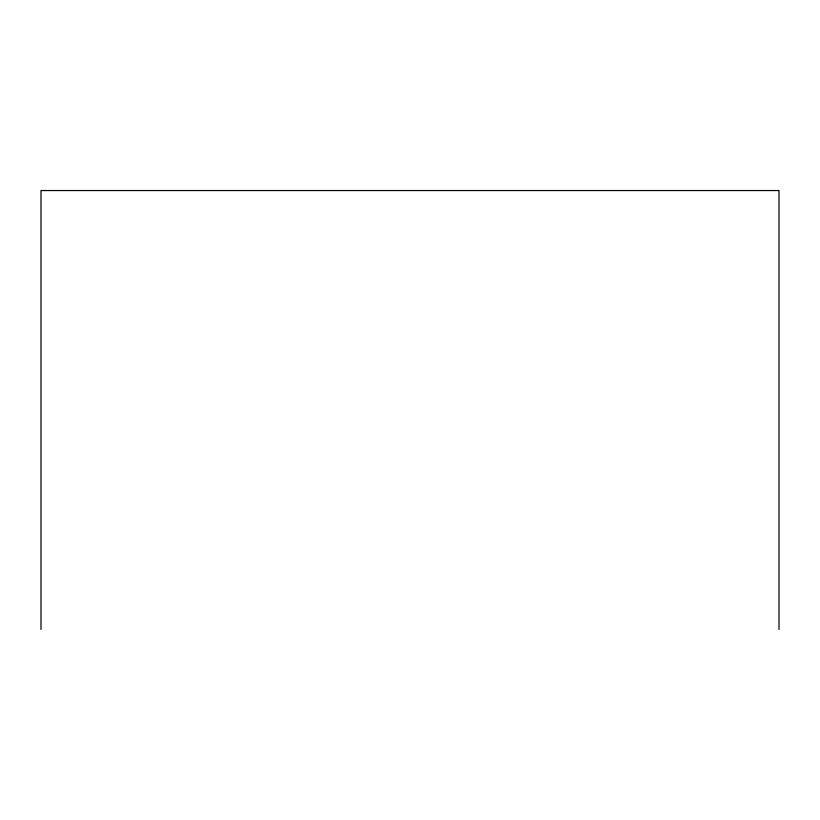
<?xml version="1.0" encoding="UTF-8"?>
<svg xmlns="http://www.w3.org/2000/svg" width="820" height="820" viewBox="0 0 820 820"><rect width="100%" height="100%" fill="white"/><g stroke="black" fill="none" stroke-linecap="round" stroke-linejoin="round"><path stroke-width="1.23" d="M779 629.452L779 190.547L41 190.547L41 629.452"/></g></svg>
